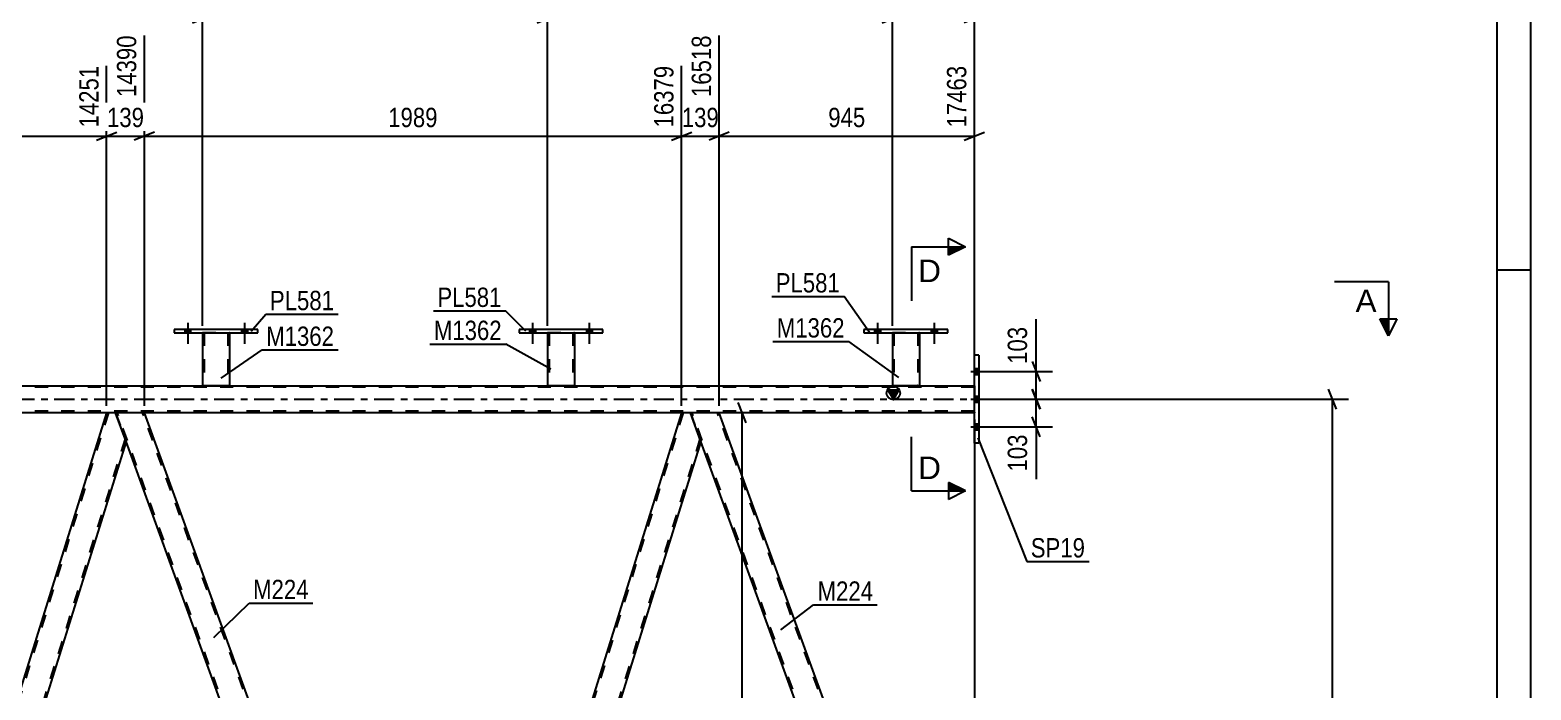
# Model space of a CAD drawing. Header units: millimetres. Extents: x 0 to 841, y 0 to 594.
# Drawn here: x 618.7 to 841, y 384.8 to 482.6 of the extents above; entities that cross this region are included whole.
import ezdxf

# ---------------------------------------------------------------- set-up
doc = ezdxf.new("R2010")
doc.units = ezdxf.units.MM
doc.linetypes.add('DXK_LINE_DOT2', pattern=[3.9198, 1.9599, -1.9599])
doc.linetypes.add('DXK_LINE_DOT3', pattern=[5.9187, 2.979, -0.9799, 0.9799, -0.9799])
doc.styles.add('Arial', font='ARIAL.TTF', dxfattribs={"height": 0.2})
doc.styles.add('Arial Narrow', font='ARIALN.TTF', dxfattribs={"height": 0.2})

# ---------------------------------------------------------------- blocks, each defined once
blk = doc.blocks.new('Unknown-122615341-1133 - 26243')
at = {"color": 5, "linetype": 'Continuous'}
for p, q in [((841, 0), (841, 594)), ((836, 5), (836, 589)), ((841, 447), (836, 447))]:
    blk.add_line(p, q, dxfattribs=at)
blk = doc.blocks.new('Part-122615341-3107 - 3010')
at = {"color": 7, "linetype": 'DXK_LINE_DOT2'}
for p, q in [((695.34, 437.74), (699.34, 437.74)), ((695.34, 437.73), (695.34, 437.74)), ((695.34, 437.74), (695.34, 437.73)), ((695.58, 437.74), (695.58, 429.9)), ((699.1, 437.74), (699.1, 429.9)), ((699.34, 437.74), (699.34, 437.73)), ((699.34, 437.73), (699.34, 437.74)), ((699.04, 429.9), (699.08, 429.9)), ((699.04, 429.9), (699.08, 429.9)), ((699.08, 429.9), (699.1, 429.9)), ((699.08, 429.9), (699.1, 429.9))]:
    blk.add_line(p, q, dxfattribs=at)
at = {"color": 2, "linetype": 'Continuous'}
for p, q in [((695.34, 437.73), (695.34, 429.9)), ((699.34, 437.73), (699.34, 429.9)), ((695.34, 429.9), (699.34, 429.9))]:
    blk.add_line(p, q, dxfattribs=at)
blk = doc.blocks.new('Part-122615341-3127 - 3010')
at = {"color": 7, "linetype": 'DXK_LINE_DOT2'}
for p, q in [((644.26, 437.74), (648.26, 437.74)), ((644.26, 437.73), (644.26, 437.74)), ((644.26, 437.74), (644.26, 437.73)), ((644.5, 437.74), (644.5, 429.9)), ((648.02, 437.74), (648.02, 429.9)), ((648.26, 437.74), (648.26, 437.73)), ((648.26, 437.73), (648.26, 437.74)), ((647.96, 429.9), (648, 429.9)), ((647.96, 429.9), (648, 429.9)), ((648, 429.9), (648.02, 429.9)), ((648, 429.9), (648.02, 429.9))]:
    blk.add_line(p, q, dxfattribs=at)
at = {"color": 2, "linetype": 'Continuous'}
for p, q in [((644.26, 437.73), (644.26, 429.9)), ((648.26, 437.73), (648.26, 429.9)), ((644.26, 429.9), (648.26, 429.9))]:
    blk.add_line(p, q, dxfattribs=at)
blk = doc.blocks.new('Part-122615341-3146 - 3010')
at = {"color": 2, "linetype": 'Continuous'}
for p, q in [((635.64, 425.89), (631.38, 425.89)), ((678, 309.49), (635.64, 425.89)), ((673.75, 309.49), (632.93, 421.64))]:
    blk.add_line(p, q, dxfattribs=at)
at = {"color": 7, "linetype": 'DXK_LINE_DOT2'}
for p, q in [((631.38, 425.89), (632.93, 421.64)), ((676.04, 303.89), (631.64, 425.89)), ((679.79, 303.89), (635.38, 425.89)), ((675.78, 303.89), (673.75, 309.49)), ((680.04, 303.89), (678, 309.49)), ((680.04, 303.89), (675.78, 303.89))]:
    blk.add_line(p, q, dxfattribs=at)
blk = doc.blocks.new('Bolt-122615341-3477 - 3010')
at = {"linetype": 'Continuous'}
for points in [[(743.78, 437.73), (744.66, 437.73), (744.66, 438.21), (743.78, 438.21)], [(752.18, 437.73), (753.06, 437.73), (753.06, 438.21), (752.18, 438.21)]]:
    blk.add_hatch(color=1, dxfattribs=at).paths.add_polyline_path(points)
at = {"color": 1, "linetype": 'Continuous'}
for p, q in [((743.78, 438.21), (743.78, 437.73)), ((744.22, 439.21), (744.22, 436.09)), ((744.66, 438.21), (744.66, 437.73)), ((752.18, 438.21), (752.18, 437.73)), ((752.62, 439.21), (752.62, 436.09)), ((753.06, 438.21), (753.06, 437.73))]:
    blk.add_line(p, q, dxfattribs=at)
blk = doc.blocks.new('Part-122615341-3122 - 3010')
at = {"color": 2, "linetype": 'Continuous'}
for p, q in [((640.06, 438.21), (640.06, 437.73)), ((652.46, 438.21), (640.06, 438.21)), ((652.46, 437.73), (652.46, 438.21)), ((640.06, 437.73), (652.46, 437.73))]:
    blk.add_line(p, q, dxfattribs=at)
blk = doc.blocks.new('Part-122615341-3151 - 3010')
at = {"color": 7, "linetype": 'DXK_LINE_DOT2'}
for p, q in [((715.45, 425.89), (678.63, 307.77)), ((717.93, 422.01), (681.11, 303.89)), ((678.91, 309.49), (678.49, 308.14)), ((683.1, 309.49), (681.36, 303.89)), ((680.04, 303.89), (678.49, 308.14)), ((681.36, 303.89), (680.04, 303.89))]:
    blk.add_line(p, q, dxfattribs=at)
at = {"color": 2, "linetype": 'Continuous'}
for p, q in [((715.2, 425.89), (678.91, 309.49)), ((716.51, 425.89), (715.2, 425.89)), ((718.06, 421.64), (716.51, 425.89)), ((718.06, 421.64), (683.1, 309.49))]:
    blk.add_line(p, q, dxfattribs=at)
blk = doc.blocks.new('Part-122615341-3170 - 3010')
at = {"color": 2, "linetype": 'Continuous'}
for p, q in [((691.14, 438.21), (691.14, 437.73)), ((703.54, 438.21), (691.14, 438.21)), ((703.54, 437.73), (703.54, 438.21)), ((691.14, 437.73), (703.54, 437.73))]:
    blk.add_line(p, q, dxfattribs=at)
blk = doc.blocks.new('Part-122615341-3197 - 3010')
at = {"linetype": 'Continuous'}
blk.add_hatch(color=2, dxfattribs=at).paths.add_polyline_path([(746.57, 427.89), (745.77, 429.29), (747.37, 429.29)])
at = {"color": 2, "linetype": 'Continuous'}
for p, q in [((60.03, 429.89), (758.57, 429.89)), ((746.57, 427.89), (745.77, 429.29)), ((745.77, 429.29), (747.37, 429.29)), ((747.37, 429.29), (746.57, 427.89)), ((630.06, 425.89), (550.5, 425.89)), ((715.2, 425.89), (635.64, 425.89)), ((758.57, 425.89), (720.77, 425.89))]:
    blk.add_line(p, q, dxfattribs=at)
at = {"color": 7, "linetype": 'DXK_LINE_DOT2'}
for p, q in [((758.57, 429.65), (60.03, 429.65)), ((758.57, 429.89), (758.57, 425.89)), ((758.57, 426.13), (60.03, 426.13)), ((720.77, 425.89), (204.39, 425.89)), ((635.64, 425.89), (630.06, 425.89))]:
    blk.add_line(p, q, dxfattribs=at)
at = {"color": 7, "linetype": 'DXK_LINE_DOT3'}
blk.add_line((60.03, 427.89), (758.57, 427.89), dxfattribs=at)
at = {"color": 2, "linetype": 'Continuous'}
blk.add_circle((746.57, 428.79), 1, dxfattribs=at)
blk = doc.blocks.new('Bolt-122615341-3360 - 3010')
at = {"linetype": 'Continuous'}
for points in [[(641.62, 437.73), (642.5, 437.73), (642.5, 438.21), (641.62, 438.21)], [(650.02, 437.73), (650.9, 437.73), (650.9, 438.21), (650.02, 438.21)]]:
    blk.add_hatch(color=1, dxfattribs=at).paths.add_polyline_path(points)
at = {"color": 1, "linetype": 'Continuous'}
for p, q in [((641.62, 438.21), (641.62, 437.73)), ((642.06, 439.21), (642.06, 436.09)), ((642.5, 438.21), (642.5, 437.73)), ((650.02, 438.21), (650.02, 437.73)), ((650.46, 439.21), (650.46, 436.09)), ((650.9, 438.21), (650.9, 437.73))]:
    blk.add_line(p, q, dxfattribs=at)
blk = doc.blocks.new('Part-122615341-3259 - 3010')
at = {"color": 2, "linetype": 'Continuous'}
for p, q in [((720.77, 425.89), (716.51, 425.89)), ((765.18, 303.89), (720.77, 425.89)), ((760.92, 303.89), (718.06, 421.64)), ((764.86, 303.89), (760.92, 303.89)), ((765.14, 303.89), (764.86, 303.89)), ((765.18, 303.89), (765.14, 303.89))]:
    blk.add_line(p, q, dxfattribs=at)
at = {"color": 7, "linetype": 'DXK_LINE_DOT2'}
for p, q in [((716.51, 425.89), (718.06, 421.64)), ((761.17, 303.89), (716.77, 425.89)), ((764.92, 303.89), (720.52, 425.89)), ((764.86, 303.89), (765.03, 303.89))]:
    blk.add_line(p, q, dxfattribs=at)
blk = doc.blocks.new('Part-122615341-3264 - 3010')
at = {"color": 2, "linetype": 'Continuous'}
for p, q in [((630.06, 425.89), (593.36, 308.14)), ((631.38, 425.89), (630.06, 425.89)), ((632.93, 421.64), (631.38, 425.89)), ((632.93, 421.64), (596.22, 303.89)), ((594.91, 303.89), (593.36, 308.14)), ((594.91, 303.89), (596.22, 303.89))]:
    blk.add_line(p, q, dxfattribs=at)
at = {"color": 7, "linetype": 'DXK_LINE_DOT2'}
for p, q in [((630.31, 425.89), (593.5, 307.77)), ((632.79, 422.01), (595.97, 303.89)), ((595.91, 303.89), (595.95, 303.89)), ((595.95, 303.89), (595.91, 303.89)), ((595.97, 303.89), (595.95, 303.89)), ((595.95, 303.89), (595.97, 303.89))]:
    blk.add_line(p, q, dxfattribs=at)
blk = doc.blocks.new('Part-122615341-3279 - 3010')
at = {"color": 2, "linetype": 'Continuous'}
for p, q in [((759.21, 434.39), (758.57, 434.39)), ((758.57, 421.39), (758.57, 434.39)), ((759.21, 434.39), (759.21, 421.39)), ((759.21, 421.39), (758.57, 421.39))]:
    blk.add_line(p, q, dxfattribs=at)
blk = doc.blocks.new('Bolt-122615341-3358 - 3010')
at = {"linetype": 'Continuous'}
for points in [[(692.7, 437.73), (693.58, 437.73), (693.58, 438.21), (692.7, 438.21)], [(701.1, 437.73), (701.98, 437.73), (701.98, 438.21), (701.1, 438.21)]]:
    blk.add_hatch(color=1, dxfattribs=at).paths.add_polyline_path(points)
at = {"color": 1, "linetype": 'Continuous'}
for p, q in [((692.7, 438.21), (692.7, 437.73)), ((693.14, 439.21), (693.14, 436.09)), ((693.58, 438.21), (693.58, 437.73)), ((701.1, 438.21), (701.1, 437.73)), ((701.54, 439.21), (701.54, 436.09)), ((701.98, 438.21), (701.98, 437.73))]:
    blk.add_line(p, q, dxfattribs=at)
blk = doc.blocks.new('Bolt-122615341-3446 - 3010')
at = {"linetype": 'Continuous'}
for points in [[(759.21, 431.55), (759.21, 432.43), (758.57, 432.43), (758.57, 431.55)], [(759.21, 431.55), (759.21, 432.43), (758.57, 432.43), (758.57, 431.55)], [(759.21, 431.55), (759.21, 432.43), (758.57, 432.43), (758.57, 431.55)], [(759.21, 427.45), (759.21, 428.33), (758.57, 428.33), (758.57, 427.45)], [(759.21, 427.45), (759.21, 428.33), (758.57, 428.33), (758.57, 427.45)], [(759.21, 423.35), (759.21, 424.23), (758.57, 424.23), (758.57, 423.35)], [(759.21, 423.35), (759.21, 424.23), (758.57, 424.23), (758.57, 423.35)], [(759.21, 423.35), (759.21, 424.23), (758.57, 424.23), (758.57, 423.35)]]:
    blk.add_hatch(color=1, dxfattribs=at).paths.add_polyline_path(points)
at = {"color": 1, "linetype": 'Continuous'}
for p, q in [((758.05, 431.99), (761.37, 431.99)), ((758.05, 431.99), (761.37, 431.99)), ((758.05, 431.99), (761.37, 431.99)), ((758.57, 432.43), (759.21, 432.43)), ((758.57, 432.43), (759.21, 432.43)), ((758.57, 432.43), (759.21, 432.43)), ((758.57, 431.55), (759.21, 431.55)), ((758.57, 431.55), (759.21, 431.55)), ((758.57, 431.55), (759.21, 431.55)), ((758.05, 427.89), (761.37, 427.89)), ((758.05, 427.89), (761.37, 427.89)), ((758.57, 428.33), (759.21, 428.33)), ((758.57, 428.33), (759.21, 428.33)), ((758.57, 427.45), (759.21, 427.45)), ((758.57, 427.45), (759.21, 427.45)), ((758.05, 423.79), (761.37, 423.79)), ((758.05, 423.79), (761.37, 423.79)), ((758.05, 423.79), (761.37, 423.79)), ((758.57, 424.23), (759.21, 424.23)), ((758.57, 424.23), (759.21, 424.23)), ((758.57, 424.23), (759.21, 424.23)), ((758.57, 423.35), (759.21, 423.35)), ((758.57, 423.35), (759.21, 423.35)), ((758.57, 423.35), (759.21, 423.35))]:
    blk.add_line(p, q, dxfattribs=at)
blk = doc.blocks.new('Bolt-122615341-3359 - 3010')
at = {"linetype": 'Continuous'}
for points in [[(692.7, 437.73), (693.58, 437.73), (693.58, 438.21), (692.7, 438.21)], [(701.1, 437.73), (701.98, 437.73), (701.98, 438.21), (701.1, 438.21)]]:
    blk.add_hatch(color=1, dxfattribs=at).paths.add_polyline_path(points)
at = {"color": 1, "linetype": 'Continuous'}
for p, q in [((692.7, 438.21), (692.7, 437.73)), ((693.14, 439.21), (693.14, 436.09)), ((693.58, 438.21), (693.58, 437.73)), ((701.1, 438.21), (701.1, 437.73)), ((701.54, 439.21), (701.54, 436.09)), ((701.98, 438.21), (701.98, 437.73))]:
    blk.add_line(p, q, dxfattribs=at)
blk = doc.blocks.new('Part-122615341-3402 - 3010')
at = {"color": 7, "linetype": 'DXK_LINE_DOT2'}
for p, q in [((746.42, 437.74), (750.42, 437.74)), ((746.42, 437.73), (746.42, 437.74)), ((746.42, 437.74), (746.42, 437.73)), ((746.66, 437.74), (746.66, 429.9)), ((750.18, 437.74), (750.18, 429.9)), ((750.42, 437.74), (750.42, 437.73)), ((750.42, 437.73), (750.42, 437.74)), ((750.16, 429.9), (750.12, 429.9)), ((750.12, 429.9), (750.16, 429.9)), ((750.18, 429.9), (750.16, 429.9)), ((750.16, 429.9), (750.18, 429.9))]:
    blk.add_line(p, q, dxfattribs=at)
at = {"color": 2, "linetype": 'Continuous'}
for p, q in [((746.42, 437.73), (746.42, 429.9)), ((750.42, 437.73), (750.42, 429.9)), ((746.42, 429.9), (750.42, 429.9))]:
    blk.add_line(p, q, dxfattribs=at)
blk = doc.blocks.new('Bolt-122615341-3464 - 3010')
at = {"linetype": 'Continuous'}
for points in [[(641.62, 437.73), (642.5, 437.73), (642.5, 438.21), (641.62, 438.21)], [(650.02, 437.73), (650.9, 437.73), (650.9, 438.21), (650.02, 438.21)]]:
    blk.add_hatch(color=1, dxfattribs=at).paths.add_polyline_path(points)
at = {"color": 1, "linetype": 'Continuous'}
for p, q in [((641.62, 438.21), (641.62, 437.73)), ((642.06, 439.21), (642.06, 436.09)), ((642.5, 438.21), (642.5, 437.73)), ((650.02, 438.21), (650.02, 437.73)), ((650.46, 439.21), (650.46, 436.09)), ((650.9, 438.21), (650.9, 437.73))]:
    blk.add_line(p, q, dxfattribs=at)
blk = doc.blocks.new('Part-122615341-3476 - 3010')
at = {"color": 2, "linetype": 'Continuous'}
for p, q in [((742.22, 438.21), (742.22, 437.73)), ((754.62, 438.21), (742.22, 438.21)), ((754.62, 437.73), (754.62, 438.21)), ((742.22, 437.73), (754.62, 437.73))]:
    blk.add_line(p, q, dxfattribs=at)
blk = doc.blocks.new('Bolt-122615341-3478 - 3010')
at = {"linetype": 'Continuous'}
for points in [[(743.78, 437.73), (744.66, 437.73), (744.66, 438.21), (743.78, 438.21)], [(752.18, 437.73), (753.06, 437.73), (753.06, 438.21), (752.18, 438.21)]]:
    blk.add_hatch(color=1, dxfattribs=at).paths.add_polyline_path(points)
at = {"color": 1, "linetype": 'Continuous'}
for p, q in [((743.78, 438.21), (743.78, 437.73)), ((744.22, 439.21), (744.22, 436.09)), ((744.66, 438.21), (744.66, 437.73)), ((752.18, 438.21), (752.18, 437.73)), ((752.62, 439.21), (752.62, 436.09)), ((753.06, 438.21), (753.06, 437.73))]:
    blk.add_line(p, q, dxfattribs=at)
blk = doc.blocks.new('StraightDimension-122615341-23039 - 3010')
at = {"color": 7, "linetype": 'Continuous'}
for p, q in [((720.77, 426.89), (720.77, 481.77)), ((715.2, 426.89), (715.2, 477.27)), ((713.7, 466.23), (716.7, 467.43)), ((715.2, 466.83), (720.77, 466.83)), ((722.27, 467.43), (719.27, 466.23))]:
    blk.add_line(p, q, dxfattribs=at)
at = {"color": 0}
blk.add_wipeout([(721.33, 467.58), (721.33, 471.78), (714.64, 471.78), (714.64, 467.58)], dxfattribs=at)
at = {"color": 0, "linetype": 'Continuous'}
blk.add_wipeout([(720.17, 482.37), (715.97, 482.37), (715.97, 472.03), (720.17, 472.03)], dxfattribs=at)
at = {"color": 3, "linetype": 'Continuous', "style": 'Arial Narrow'}
blk.add_text('16518', height=2.863, rotation=90.0002, dxfattribs=at).set_placement((719.57, 472.63))
at = {"color": 3, "style": 'Arial Narrow'}
blk.add_text('139', height=2.863, dxfattribs=at).set_placement((715.24, 468.18))
blk = doc.blocks.new('StraightDimension-122615341-23042 - 3010')
at = {"color": 7, "linetype": 'Continuous'}
for p, q in [((550.5, 426.89), (550.5, 477.27)), ((630.06, 426.89), (630.06, 477.27)), ((552, 467.43), (549, 466.23)), ((550.5, 466.83), (630.06, 466.83)), ((628.56, 466.23), (631.56, 467.43))]:
    blk.add_line(p, q, dxfattribs=at)
at = {"color": 0, "linetype": 'Continuous'}
blk.add_wipeout([(629.46, 477.87), (625.26, 477.87), (625.26, 467.53), (629.46, 467.53)], dxfattribs=at)
at = {"color": 0}
blk.add_wipeout([(594.54, 467.58), (594.54, 471.78), (586.03, 471.78), (586.03, 467.58)], dxfattribs=at)
at = {"color": 3, "linetype": 'Continuous', "style": 'Arial Narrow'}
blk.add_text('14251', height=2.863, rotation=90.0002, dxfattribs=at).set_placement((628.86, 468.13))
at = {"color": 3, "style": 'Arial Narrow'}
blk.add_text('1989', height=2.863, dxfattribs=at).set_placement((586.63, 468.18))
blk = doc.blocks.new('StraightDimension-122615341-3718 - 3010')
at = {"color": 7, "linetype": 'Continuous'}
for p, q in [((767.12, 433.49), (768.32, 430.49)), ((760.21, 431.99), (770.12, 431.99)), ((767.72, 427.89), (767.72, 431.99)), ((768.32, 426.39), (767.12, 429.39)), ((760.21, 427.89), (770.12, 427.89))]:
    blk.add_line(p, q, dxfattribs=at)
at = {"color": 0}
blk.add_wipeout([(766.97, 439.2), (762.77, 439.2), (762.77, 432.52), (766.97, 432.52)], dxfattribs=at)
at = {"color": 7, "linetype": 'Continuous'}
blk.add_line((767.72, 431.99), (767.72, 439.73), dxfattribs=at)
blk.add_line((767.72, 431.99), (767.72, 439.73), dxfattribs=at)
at = {"color": 3, "style": 'Arial Narrow'}
blk.add_text('103', height=2.863, rotation=90.0002, dxfattribs=at).set_placement((766.37, 433.12))
blk = doc.blocks.new('StraightDimension-122615341-3786 - 3010')
at = {"color": 7, "linetype": 'Continuous'}
for p, q in [((724.79, 424.39), (723.59, 427.39)), ((737.17, 425.89), (721.34, 425.89)), ((724.19, 303.89), (724.19, 425.89)), ((723.59, 305.39), (724.79, 302.39)), ((741.85, 303.89), (721.34, 303.89))]:
    blk.add_line(p, q, dxfattribs=at)
at = {"color": 0}
blk.add_wipeout([(723.44, 369.15), (719.24, 369.15), (719.24, 360.64), (723.44, 360.64)], dxfattribs=at)
at = {"color": 3, "style": 'Arial Narrow'}
blk.add_text('3050', height=2.863, rotation=90.0002, dxfattribs=at).set_placement((722.84, 361.24))
blk = doc.blocks.new('StraightDimension-122615341-3710 - 3010')
at = {"color": 7, "linetype": 'Continuous'}
for p, q in [((767.12, 429.39), (768.32, 426.39)), ((760.21, 427.89), (770.12, 427.89)), ((767.72, 423.79), (767.72, 427.89)), ((768.32, 422.29), (767.12, 425.29)), ((760.21, 423.79), (770.12, 423.79))]:
    blk.add_line(p, q, dxfattribs=at)
at = {"color": 0}
blk.add_wipeout([(766.97, 423.27), (762.77, 423.27), (762.77, 416.58), (766.97, 416.58)], dxfattribs=at)
at = {"color": 7, "linetype": 'Continuous'}
blk.add_line((767.72, 423.79), (767.72, 416.06), dxfattribs=at)
blk.add_line((767.72, 423.79), (767.72, 416.06), dxfattribs=at)
at = {"color": 3, "style": 'Arial Narrow'}
blk.add_text('103', height=2.863, rotation=90.0002, dxfattribs=at).set_placement((766.37, 417.18))
blk = doc.blocks.new('StraightDimension-122615341-23038 - 3010')
at = {"color": 7, "linetype": 'Continuous'}
for p, q in [((720.77, 426.89), (720.77, 481.77)), ((758.57, 430.89), (758.57, 477.27)), ((722.27, 467.43), (719.27, 466.23)), ((720.77, 466.83), (758.57, 466.83)), ((757.07, 466.23), (760.07, 467.43))]:
    blk.add_line(p, q, dxfattribs=at)
at = {"color": 0, "linetype": 'Continuous'}
blk.add_wipeout([(757.97, 477.87), (753.77, 477.87), (753.77, 467.53), (757.97, 467.53)], dxfattribs=at)
at = {"color": 0}
blk.add_wipeout([(743.01, 467.58), (743.01, 471.78), (736.33, 471.78), (736.33, 467.58)], dxfattribs=at)
at = {"color": 3, "linetype": 'Continuous', "style": 'Arial Narrow'}
blk.add_text('17463', height=2.863, rotation=90.0002, dxfattribs=at).set_placement((757.37, 468.13))
at = {"color": 3, "style": 'Arial Narrow'}
blk.add_text('945', height=2.863, dxfattribs=at).set_placement((736.93, 468.18))
blk = doc.blocks.new('StraightDimension-122615341-3797 - 3010')
at = {"color": 7, "linetype": 'Continuous'}
for p, q in [((758.57, 430.89), (758.57, 499.18)), ((746.42, 438.74), (746.42, 494.68)), ((744.92, 483.64), (747.92, 484.84)), ((760.07, 484.84), (757.07, 483.64)), ((746.42, 484.24), (758.57, 484.24))]:
    blk.add_line(p, q, dxfattribs=at)
at = {"color": 0}
blk.add_wipeout([(755.84, 484.99), (755.84, 489.19), (749.15, 489.19), (749.15, 484.99)], dxfattribs=at)
at = {"color": 0, "linetype": 'Continuous'}
blk.add_wipeout([(757.97, 499.78), (753.77, 499.78), (753.77, 489.44), (757.97, 489.44)], dxfattribs=at)
at = {"color": 3, "linetype": 'Continuous', "style": 'Arial Narrow'}
blk.add_text('17463', height=2.863, rotation=90.0002, dxfattribs=at).set_placement((757.37, 490.04))
at = {"color": 3, "style": 'Arial Narrow'}
blk.add_text('304', height=2.863, dxfattribs=at).set_placement((749.75, 485.59))
blk = doc.blocks.new('StraightDimension-122615341-3807 - 3010')
at = {"color": 7, "linetype": 'Continuous'}
for p, q in [((695.34, 438.74), (695.34, 494.68)), ((746.42, 438.74), (746.42, 494.68)), ((696.84, 484.84), (693.84, 483.64)), ((744.92, 483.64), (747.92, 484.84)), ((695.34, 484.24), (746.42, 484.24))]:
    blk.add_line(p, q, dxfattribs=at)
at = {"color": 0, "linetype": 'Continuous'}
blk.add_wipeout([(745.82, 495.28), (741.62, 495.28), (741.62, 484.94), (745.82, 484.94)], dxfattribs=at)
at = {"color": 0}
blk.add_wipeout([(725.14, 484.99), (725.14, 489.19), (716.62, 489.19), (716.62, 484.99)], dxfattribs=at)
at = {"color": 3, "linetype": 'Continuous', "style": 'Arial Narrow'}
blk.add_text('17160', height=2.863, rotation=90.0002, dxfattribs=at).set_placement((745.22, 485.54))
at = {"color": 3, "style": 'Arial Narrow'}
blk.add_text('1277', height=2.863, dxfattribs=at).set_placement((717.22, 485.59))
blk = doc.blocks.new('StraightDimension-122615341-3817 - 3010')
at = {"color": 7, "linetype": 'Continuous'}
for p, q in [((644.26, 438.74), (644.26, 494.68)), ((695.34, 438.74), (695.34, 494.68)), ((645.76, 484.84), (642.76, 483.64)), ((693.84, 483.64), (696.84, 484.84)), ((644.26, 484.24), (695.34, 484.24))]:
    blk.add_line(p, q, dxfattribs=at)
at = {"color": 0, "linetype": 'Continuous'}
blk.add_wipeout([(694.74, 495.28), (690.54, 495.28), (690.54, 484.94), (694.74, 484.94)], dxfattribs=at)
at = {"color": 0}
blk.add_wipeout([(674.06, 484.99), (674.06, 489.19), (665.54, 489.19), (665.54, 484.99)], dxfattribs=at)
at = {"color": 3, "linetype": 'Continuous', "style": 'Arial Narrow'}
blk.add_text('15883', height=2.863, rotation=90.0002, dxfattribs=at).set_placement((694.14, 485.54))
at = {"color": 3, "style": 'Arial Narrow'}
blk.add_text('1277', height=2.863, dxfattribs=at).set_placement((666.14, 485.59))
blk = doc.blocks.new('StraightDimension-122615341-3827 - 3010')
at = {"color": 7, "linetype": 'Continuous'}
for p, q in [((593.18, 438.74), (593.18, 494.68)), ((644.26, 438.74), (644.26, 494.68)), ((594.68, 484.84), (591.68, 483.64)), ((642.76, 483.64), (645.76, 484.84)), ((593.18, 484.24), (644.26, 484.24))]:
    blk.add_line(p, q, dxfattribs=at)
at = {"color": 0, "linetype": 'Continuous'}
blk.add_wipeout([(643.66, 495.28), (639.46, 495.28), (639.46, 484.94), (643.66, 484.94)], dxfattribs=at)
at = {"color": 0}
blk.add_wipeout([(622.98, 484.99), (622.98, 489.19), (614.46, 489.19), (614.46, 484.99)], dxfattribs=at)
at = {"color": 3, "linetype": 'Continuous', "style": 'Arial Narrow'}
blk.add_text('14606', height=2.863, rotation=90.0002, dxfattribs=at).set_placement((643.06, 485.54))
at = {"color": 3, "style": 'Arial Narrow'}
blk.add_text('1277', height=2.863, dxfattribs=at).set_placement((615.06, 485.59))
blk = doc.blocks.new('StraightDimension-122615341-4266 - 3010')
at = {"color": 7, "linetype": 'Continuous'}
for p, q in [((758.57, 424.89), (758.57, 357.97)), ((796.52, 304.89), (796.52, 363.22)), ((760.07, 360.97), (757.07, 359.77)), ((758.57, 360.37), (796.52, 360.37)), ((795.02, 359.77), (798.02, 360.97))]:
    blk.add_line(p, q, dxfattribs=at)
at = {"color": 0}
blk.add_wipeout([(781.8, 361.12), (781.8, 365.32), (773.29, 365.32), (773.29, 361.12)], dxfattribs=at)
at = {"color": 3, "style": 'Arial Narrow'}
blk.add_text('1147', height=2.863, dxfattribs=at).set_placement((773.89, 361.72))
blk = doc.blocks.new('StraightDimension-122615341-4584 - 3010')
at = {"color": 7, "linetype": 'Continuous'}
for p, q in [((812.19, 426.39), (810.99, 429.39)), ((760.21, 427.89), (813.99, 427.89)), ((811.59, 301.89), (811.59, 427.89)), ((810.99, 303.39), (812.19, 300.39)), ((798.16, 301.89), (813.99, 301.89))]:
    blk.add_line(p, q, dxfattribs=at)
at = {"color": 0}
blk.add_wipeout([(810.84, 369.15), (806.64, 369.15), (806.64, 360.64), (810.84, 360.64)], dxfattribs=at)
at = {"color": 3, "style": 'Arial Narrow'}
blk.add_text('3150', height=2.863, rotation=90.0002, dxfattribs=at).set_placement((810.24, 361.24))
blk = doc.blocks.new('StraightDimension-122615341-23040 - 3010')
at = {"color": 7, "linetype": 'Continuous'}
for p, q in [((635.64, 426.89), (635.64, 481.77)), ((715.2, 426.89), (715.2, 477.27)), ((637.14, 467.43), (634.14, 466.23)), ((635.64, 466.83), (715.2, 466.83)), ((713.7, 466.23), (716.7, 467.43))]:
    blk.add_line(p, q, dxfattribs=at)
at = {"color": 0, "linetype": 'Continuous'}
blk.add_wipeout([(714.6, 477.87), (710.4, 477.87), (710.4, 467.53), (714.6, 467.53)], dxfattribs=at)
at = {"color": 0}
blk.add_wipeout([(679.67, 467.58), (679.67, 471.78), (671.16, 471.78), (671.16, 467.58)], dxfattribs=at)
at = {"color": 3, "linetype": 'Continuous', "style": 'Arial Narrow'}
blk.add_text('16379', height=2.863, rotation=90.0002, dxfattribs=at).set_placement((714, 468.13))
at = {"color": 3, "style": 'Arial Narrow'}
blk.add_text('1989', height=2.863, dxfattribs=at).set_placement((671.76, 468.18))
blk = doc.blocks.new('StraightDimension-122615341-23041 - 3010')
at = {"color": 7, "linetype": 'Continuous'}
for p, q in [((635.64, 426.89), (635.64, 481.77)), ((630.06, 426.89), (630.06, 477.27)), ((628.56, 466.23), (631.56, 467.43)), ((630.06, 466.83), (635.64, 466.83)), ((637.14, 467.43), (634.14, 466.23))]:
    blk.add_line(p, q, dxfattribs=at)
at = {"color": 0}
blk.add_wipeout([(636.19, 467.58), (636.19, 471.78), (629.51, 471.78), (629.51, 467.58)], dxfattribs=at)
at = {"color": 0, "linetype": 'Continuous'}
blk.add_wipeout([(635.04, 482.37), (630.84, 482.37), (630.84, 472.03), (635.04, 472.03)], dxfattribs=at)
at = {"color": 3, "linetype": 'Continuous', "style": 'Arial Narrow'}
blk.add_text('14390', height=2.863, rotation=90.0002, dxfattribs=at).set_placement((634.44, 472.63))
at = {"color": 3, "style": 'Arial Narrow'}
blk.add_text('139', height=2.863, dxfattribs=at).set_placement((630.11, 468.18))
blk = doc.blocks.new('Mark-122615341-3123 - 3010')
at = {"color": 0}
blk.add_wipeout([(663.74, 435.78), (663.74, 438.78), (653.69, 438.78), (653.69, 435.78)], dxfattribs=at)
blk.add_wipeout([(663.74, 435.78), (663.74, 438.78), (653.69, 438.78), (653.69, 435.78)], dxfattribs=at)
at = {"color": 30, "linetype": 'Continuous'}
for p, q in [((647.03, 431), (653.09, 435.18)), ((653.09, 435.18), (664.34, 435.18))]:
    blk.add_line(p, q, dxfattribs=at)
at = {"color": 3, "style": 'Arial Narrow'}
blk.add_text('M1362', height=2.863, dxfattribs=at).set_placement((653.69, 435.78))
blk = doc.blocks.new('Mark-122615341-3118 - 3010')
at = {"color": 0}
blk.add_wipeout([(663.75, 441.07), (663.75, 444.07), (654.24, 444.07), (654.24, 441.07)], dxfattribs=at)
blk.add_wipeout([(663.75, 441.07), (663.75, 444.07), (654.24, 444.07), (654.24, 441.07)], dxfattribs=at)
at = {"color": 30, "linetype": 'Continuous'}
for p, q in [((651.45, 437.98), (653.64, 440.47)), ((653.64, 440.47), (664.35, 440.47))]:
    blk.add_line(p, q, dxfattribs=at)
at = {"color": 3, "style": 'Arial Narrow'}
blk.add_text('PL581', height=2.863, dxfattribs=at).set_placement((654.24, 441.07))
blk = doc.blocks.new('Mark-122615341-3142 - 3010')
at = {"color": 0}
blk.add_wipeout([(659.97, 398.28), (659.97, 401.28), (651.75, 401.28), (651.75, 398.28)], dxfattribs=at)
blk.add_wipeout([(659.97, 398.28), (659.97, 401.28), (651.75, 401.28), (651.75, 398.28)], dxfattribs=at)
at = {"color": 30, "linetype": 'Continuous'}
for p, q in [((645.91, 392.58), (651.15, 397.68)), ((651.15, 397.68), (660.57, 397.68))]:
    blk.add_line(p, q, dxfattribs=at)
at = {"color": 3, "style": 'Arial Narrow'}
blk.add_text('M224', height=2.863, dxfattribs=at).set_placement((651.75, 398.28))
blk = doc.blocks.new('Mark-122615341-3103 - 3010')
at = {"color": 0}
blk.add_wipeout([(688.57, 436.65), (688.57, 439.65), (678.52, 439.65), (678.52, 436.65)], dxfattribs=at)
blk.add_wipeout([(688.57, 436.65), (688.57, 439.65), (678.52, 439.65), (678.52, 436.65)], dxfattribs=at)
at = {"color": 30, "linetype": 'Continuous'}
for p in [(677.92, 436.05), (695.82, 432.35)]:
    blk.add_line(p, (689.17, 436.05), dxfattribs=at)
at = {"color": 3, "style": 'Arial Narrow'}
blk.add_text('M1362', height=2.863, dxfattribs=at).set_placement((678.52, 436.65))
blk = doc.blocks.new('Mark-122615341-3166 - 3010')
at = {"color": 0}
blk.add_wipeout([(688.55, 441.55), (688.55, 444.55), (679.04, 444.55), (679.04, 441.55)], dxfattribs=at)
blk.add_wipeout([(688.55, 441.55), (688.55, 444.55), (679.04, 444.55), (679.04, 441.55)], dxfattribs=at)
at = {"color": 30, "linetype": 'Continuous'}
for p in [(678.44, 440.95), (692.15, 437.95)]:
    blk.add_line(p, (689.15, 440.95), dxfattribs=at)
at = {"color": 3, "style": 'Arial Narrow'}
blk.add_text('PL581', height=2.863, dxfattribs=at).set_placement((679.04, 441.55))
blk = doc.blocks.new('Mark-122615341-3255 - 3010')
at = {"color": 0}
blk.add_wipeout([(743.57, 398.04), (743.57, 401.04), (735.35, 401.04), (735.35, 398.04)], dxfattribs=at)
blk.add_wipeout([(743.57, 398.04), (743.57, 401.04), (735.35, 401.04), (735.35, 398.04)], dxfattribs=at)
at = {"color": 30, "linetype": 'Continuous'}
for p, q in [((729.89, 393.74), (734.75, 397.44)), ((734.75, 397.44), (744.17, 397.44))]:
    blk.add_line(p, q, dxfattribs=at)
at = {"color": 3, "style": 'Arial Narrow'}
blk.add_text('M224', height=2.863, dxfattribs=at).set_placement((735.35, 398.04))
blk = doc.blocks.new('Mark-122615341-3275 - 3010')
at = {"color": 0}
blk.add_wipeout([(774.96, 404.45), (774.96, 407.45), (766.92, 407.45), (766.92, 404.45)], dxfattribs=at)
blk.add_wipeout([(774.96, 404.45), (774.96, 407.45), (766.92, 407.45), (766.92, 404.45)], dxfattribs=at)
at = {"color": 30, "linetype": 'Continuous'}
for p, q in [((759.08, 422.17), (766.32, 403.85)), ((766.32, 403.85), (775.56, 403.85))]:
    blk.add_line(p, q, dxfattribs=at)
at = {"color": 3, "style": 'Arial Narrow'}
blk.add_text('SP19', height=2.863, dxfattribs=at).set_placement((766.92, 404.45))
blk = doc.blocks.new('Mark-122615341-3398 - 3010')
at = {"color": 0}
blk.add_wipeout([(739.36, 437.02), (739.36, 440.02), (729.31, 440.02), (729.31, 437.02)], dxfattribs=at)
blk.add_wipeout([(739.36, 437.02), (739.36, 440.02), (729.31, 440.02), (729.31, 437.02)], dxfattribs=at)
at = {"color": 30, "linetype": 'Continuous'}
for p in [(728.71, 436.42), (747.36, 431.1)]:
    blk.add_line(p, (739.96, 436.42), dxfattribs=at)
at = {"color": 3, "style": 'Arial Narrow'}
blk.add_text('M1362', height=2.863, dxfattribs=at).set_placement((729.31, 437.02))
blk = doc.blocks.new('SectionMark-122615341-4595 - 3010')
at = {"linetype": 'Continuous'}
for points in [[(754.75, 449.22), (754.75, 450.47), (757.25, 450.47)], [(754.75, 414.3), (754.75, 415.55), (757.25, 414.3)]]:
    blk.add_hatch(color=6, dxfattribs=at).paths.add_polyline_path(points)
at = {"color": 6, "linetype": 'Continuous'}
for p, q in [((754.75, 449.22), (754.75, 451.72)), ((754.75, 451.72), (757.25, 450.47)), ((749.25, 450.47), (757.25, 450.47)), ((757.25, 450.47), (754.75, 449.22)), ((749.25, 414.3), (757.25, 414.3)), ((757.25, 414.3), (754.75, 415.55)), ((754.75, 415.55), (754.75, 413.05)), ((757.25, 414.3), (754.75, 413.05))]:
    blk.add_line(p, q, dxfattribs=at)
at = {"color": 0, "linetype": 'Continuous'}
for points in [[(753.62, 445.22), (753.62, 448.72), (750.25, 448.72), (750.25, 445.22)], [(753.62, 416.05), (753.62, 419.55), (750.25, 419.55), (750.25, 416.05)]]:
    blk.add_wipeout(points, dxfattribs=at)
at = {"color": 6, "linetype": 'Continuous'}
for p, q in [((749.25, 450.47), (749.25, 442.47)), ((749.25, 414.3), (749.25, 422.3))]:
    blk.add_line(p, q, dxfattribs=at)
at = {"color": 3, "linetype": 'Continuous', "style": 'Arial'}
for p in [(750.25, 445.22), (750.25, 416.05)]:
    blk.add_text('D', height=3.34, dxfattribs=at).set_placement(p)
blk = doc.blocks.new('Mark-122615341-3472 - 3010')
at = {"color": 0}
blk.add_wipeout([(738.66, 443.69), (738.66, 446.69), (729.15, 446.69), (729.15, 443.69)], dxfattribs=at)
blk.add_wipeout([(738.66, 443.69), (738.66, 446.69), (729.15, 446.69), (729.15, 443.69)], dxfattribs=at)
at = {"color": 30, "linetype": 'Continuous'}
for p in [(728.55, 443.09), (743.02, 437.77)]:
    blk.add_line(p, (739.26, 443.09), dxfattribs=at)
at = {"color": 3, "style": 'Arial Narrow'}
blk.add_text('PL581', height=2.863, dxfattribs=at).set_placement((729.15, 443.69))
blk = doc.blocks.new('SectionMark-122615341-4597 - 3010')
at = {"color": 6, "linetype": 'Continuous'}
for p in [(819.88, 445.29), (821.13, 439.79)]:
    blk.add_line(p, (819.88, 437.29), dxfattribs=at)
at = {"color": 0, "linetype": 'Continuous'}
blk.add_wipeout([(818.13, 440.79), (818.13, 444.29), (815.02, 444.29), (815.02, 440.79)], dxfattribs=at)
at = {"linetype": 'Continuous'}
blk.add_hatch(color=6, dxfattribs=at).paths.add_polyline_path([(818.63, 439.79), (819.88, 439.79), (819.88, 437.29)])
at = {"color": 6, "linetype": 'Continuous'}
for p, q in [((819.88, 445.29), (811.88, 445.29)), ((818.63, 439.79), (821.13, 439.79)), ((819.88, 437.29), (818.63, 439.79))]:
    blk.add_line(p, q, dxfattribs=at)
at = {"color": 3, "linetype": 'Continuous', "style": 'Arial'}
blk.add_text('A', height=3.34, dxfattribs=at).set_placement((815.02, 440.79))

msp = doc.modelspace()

# ---------------------------------------------------------------- block references
for name in ['Unknown-122615341-1133 - 26243', 'Part-122615341-3122 - 3010', 'Bolt-122615341-3360 - 3010', 'Bolt-122615341-3464 - 3010', 'Part-122615341-3170 - 3010', 'Bolt-122615341-3358 - 3010', 'Bolt-122615341-3359 - 3010', 'Part-122615341-3476 - 3010', 'Bolt-122615341-3477 - 3010', 'Bolt-122615341-3478 - 3010', 'Part-122615341-3127 - 3010', 'Part-122615341-3107 - 3010', 'Part-122615341-3402 - 3010', 'Part-122615341-3279 - 3010', 'Bolt-122615341-3446 - 3010', 'Part-122615341-3197 - 3010', 'Part-122615341-3264 - 3010', 'Part-122615341-3146 - 3010', 'Part-122615341-3151 - 3010', 'Part-122615341-3259 - 3010']:
    msp.add_blockref(name, (0, 0))

# ---------------------------------------------------------------- next in the draw order: block references
for name in ['StraightDimension-122615341-23039 - 3010', 'StraightDimension-122615341-23042 - 3010', 'StraightDimension-122615341-3718 - 3010', 'Mark-122615341-3142 - 3010']:
    msp.add_blockref(name, (0, 0))

# ---------------------------------------------------------------- next in the draw order: block references
for name in ['StraightDimension-122615341-3710 - 3010', 'StraightDimension-122615341-3786 - 3010']:
    msp.add_blockref(name, (0, 0))

# ---------------------------------------------------------------- next in the draw order: block references
for name in ['StraightDimension-122615341-23038 - 3010', 'StraightDimension-122615341-4266 - 3010', 'Mark-122615341-3255 - 3010']:
    msp.add_blockref(name, (0, 0))

# ---------------------------------------------------------------- next in the draw order: block references
for name in ['StraightDimension-122615341-3797 - 3010', 'StraightDimension-122615341-4584 - 3010']:
    msp.add_blockref(name, (0, 0))

# ---------------------------------------------------------------- next in the draw order: block references
for name in ['StraightDimension-122615341-3807 - 3010', 'SectionMark-122615341-4595 - 3010', 'Mark-122615341-3275 - 3010']:
    msp.add_blockref(name, (0, 0))

# ---------------------------------------------------------------- next in the draw order: block references
for name in ['StraightDimension-122615341-3817 - 3010', 'Mark-122615341-3398 - 3010']:
    msp.add_blockref(name, (0, 0))

# ---------------------------------------------------------------- next in the draw order: block references
for name in ['StraightDimension-122615341-3827 - 3010', 'Mark-122615341-3472 - 3010']:
    msp.add_blockref(name, (0, 0))

# ---------------------------------------------------------------- next in the draw order: block references
msp.add_blockref('StraightDimension-122615341-23040 - 3010', (0, 0))

# ---------------------------------------------------------------- next in the draw order: block references
for name in ['StraightDimension-122615341-23041 - 3010', 'Mark-122615341-3123 - 3010', 'Mark-122615341-3103 - 3010']:
    msp.add_blockref(name, (0, 0))

# ---------------------------------------------------------------- next in the draw order: block references
for name in ['Mark-122615341-3118 - 3010', 'Mark-122615341-3166 - 3010']:
    msp.add_blockref(name, (0, 0))

# ---------------------------------------------------------------- next in the draw order: block references
msp.add_blockref('SectionMark-122615341-4597 - 3010', (0, 0))

doc.saveas('drawing.dxf')
